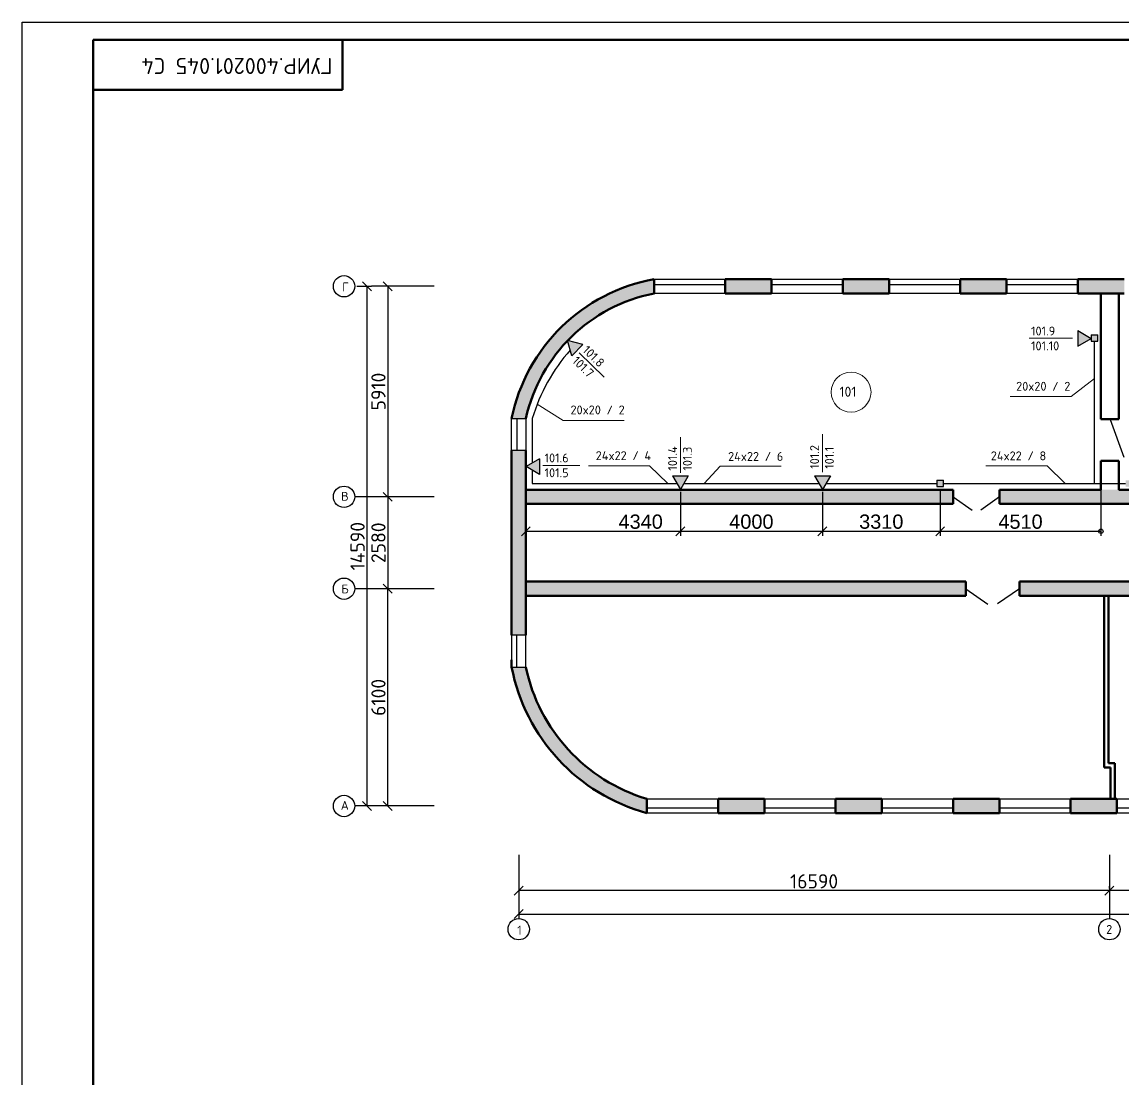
# Model space of a CAD drawing. Header units: millimetres. Extents: x -1090 to -245, y 2149 to 3399.
# Drawn here: x -1090.3 to -780.8, y 3102.4 to 3399.4 of the extents above; entities that cross this region are included whole.
import ezdxf

# ---------------------------------------------------------------- set-up
doc = ezdxf.new("R2010")
doc.units = ezdxf.units.MM
for name, color, linetype, lineweight in [('LAN SKS', 200, 'Continuous', 25), ('lines', 246, 'Continuous', 9), ('Names', 40, 'Continuous', 13), ('NUM Room', 13, 'Continuous', 13), ('Окна', 2, 'Continuous', 30), ('Стенки', 3, 'Continuous', 50)]:
    doc.layers.add(name, color=color, linetype=linetype, lineweight=lineweight)
for name, color, linetype in [('Ramka', 7, 'Continuous'), ('rozetki', 7, 'Continuous'), ('размеры', 130, 'Continuous')]:
    doc.layers.add(name, color=color, linetype=linetype)
doc.styles.add('lenka', font='isocpeur.ttf')
doc.styles.get("Standard").update_dxf_attribs({"font": 'arial.ttf'})
doc.dimstyles.new('100', dxfattribs={"dimtxt": 4, "dimasz": 2.5, "dimexe": 1.25, "dimexo": 0.625, "dimtad": 1, "dimdec": 0, "dimlfac": 100, "dimtxsty": 'Standard', "dimblk": 'OBLIQUE', "dimcen": 2.5, "dimadec": 0, "dimazin": 0, "dimtfac": 1, "dimtdec": 0, "dimtmove": 0, "dimatfit": 3, "dimldrblk": 'OPEN90', "dimfxl": 1, "dimarcsym": 0})

# ---------------------------------------------------------------- blocks, each defined once
blk = doc.blocks.new('_Oblique')
at = {"color": 0, "linetype": 'ByBlock', "lineweight": -2}
blk.add_line((-0.5, -0.5), (0.5, 0.5), dxfattribs=at)
blk = doc.blocks.new('*D3')
at = {"layer": 'размеры', "color": 0, "lineweight": -2, "transparency": 16777216}
for p, q in [((-974.5835936098656, 3266.102509188728), (-988.8478406063095, 3266.102509188728)), ((-987.5978406063095, 3266.102509188728), (-987.5978406063095, 3240.302509188728)), ((-974.5835936098656, 3240.302509188728), (-988.8478406063095, 3240.302509188728))]:
    blk.add_line(p, q, dxfattribs=at)
at = {"layer": 'размеры', "color": 0, "lineweight": -2, "transparency": 16777216, "xscale": 2.5, "yscale": 2.5, "zscale": 2.5}
for p, rotation in [((-987.5978406063095, 3266.102509188728), 90), ((-987.5978406063095, 3240.302509188728), 270)]:
    blk.add_blockref('_Oblique', p, dxfattribs=dict(at, rotation=rotation))
at = {"layer": 'размеры', "color": 0, "transparency": 16777216, "insert": (-990.22284060631, 3253.202509188728), "char_height": 4, "attachment_point": 5, "rotation": 90, "style": 'lenka'}
blk.add_mtext('2580', dxfattribs=at)
blk = doc.blocks.new('_Open90')
at = {"color": 0, "linetype": 'ByBlock', "lineweight": -2}
for p, q in [((0, 0), (-1, 0)), ((-0.5, 0.5), (0, 0)), ((0, 0), (-0.5, -0.5))]:
    blk.add_line(p, q, dxfattribs=at)
blk = doc.blocks.new('*D4')
at = {"layer": 'размеры', "color": 0, "lineweight": -2, "transparency": 16777216}
for p, q in [((-974.5835936098656, 3325.202509188728), (-988.8478406063095, 3325.202509188728)), ((-987.5978406063095, 3325.202509188728), (-987.5978406063095, 3266.102509188728)), ((-988.2228406063095, 3266.102509188728), (-988.8478406063095, 3266.102509188728))]:
    blk.add_line(p, q, dxfattribs=at)
at = {"layer": 'размеры', "color": 0, "lineweight": -2, "transparency": 16777216, "xscale": 2.5, "yscale": 2.5, "zscale": 2.5}
for p, rotation in [((-987.5978406063095, 3325.202509188728), 90), ((-987.5978406063095, 3266.102509188728), 270)]:
    blk.add_blockref('_Oblique', p, dxfattribs=dict(at, rotation=rotation))
at = {"layer": 'размеры', "color": 0, "transparency": 16777216, "insert": (-990.22284060631, 3295.652509188728), "char_height": 4, "attachment_point": 5, "rotation": 90, "style": 'lenka'}
blk.add_mtext('5910', dxfattribs=at)
blk = doc.blocks.new('*D5')
at = {"layer": 'размеры', "color": 0, "lineweight": -2, "transparency": 16777216}
for p, q in [((-988.2228406063095, 3240.302509188728), (-988.8478406063095, 3240.302509188728)), ((-987.5978406063095, 3179.302509188728), (-987.5978406063095, 3240.302509188728)), ((-974.5835936098656, 3179.302509188728), (-988.8478406063095, 3179.302509188728))]:
    blk.add_line(p, q, dxfattribs=at)
at = {"layer": 'размеры', "color": 0, "lineweight": -2, "transparency": 16777216, "xscale": 2.5, "yscale": 2.5, "zscale": 2.5}
for p, rotation in [((-987.5978406063095, 3240.302509188728), 90), ((-987.5978406063095, 3179.302509188728), 270)]:
    blk.add_blockref('_Oblique', p, dxfattribs=dict(at, rotation=rotation))
at = {"layer": 'размеры', "color": 0, "transparency": 16777216, "insert": (-990.22284060631, 3209.802509188728), "char_height": 4, "attachment_point": 5, "rotation": 90, "style": 'lenka'}
blk.add_mtext('6100', dxfattribs=at)
blk = doc.blocks.new('*D6')
at = {"layer": 'размеры', "color": 0, "lineweight": -2, "transparency": 16777216}
for p, q in [((-950.81431089136, 3165.563706638273), (-950.81431089136, 3154.285936961874)), ((-784.9143108913604, 3165.563706638273), (-784.9143108913604, 3154.285936961874)), ((-784.9143108913604, 3155.535936961874), (-950.81431089136, 3155.535936961874))]:
    blk.add_line(p, q, dxfattribs=at)
at = {"layer": 'размеры', "color": 0, "lineweight": -2, "transparency": 16777216, "xscale": 2.5, "yscale": 2.5, "zscale": 2.5, "rotation": 180}
blk.add_blockref('_Oblique', (-950.81431089136, 3155.535936961874), dxfattribs=at)
at = {"layer": 'размеры', "color": 0, "lineweight": -2, "transparency": 16777216, "xscale": 2.5, "yscale": 2.5, "zscale": 2.5}
blk.add_blockref('_Oblique', (-784.9143108913604, 3155.535936961874), dxfattribs=at)
at = {"layer": 'размеры', "color": 0, "transparency": 16777216, "insert": (-867.8643108913602, 3158.160936961874), "char_height": 4, "attachment_point": 5, "style": 'lenka'}
blk.add_mtext('16590', dxfattribs=at)
blk = doc.blocks.new('*D7')
at = {"layer": 'размеры', "color": 0, "lineweight": -2, "transparency": 16777216}
for p, q in [((-660.2143108913606, 3165.563706638273), (-660.2143108913606, 3154.285936961874)), ((-784.9143108913604, 3156.160936961874), (-784.9143108913604, 3156.785936961874)), ((-660.2143108913606, 3155.535936961874), (-784.9143108913604, 3155.535936961874))]:
    blk.add_line(p, q, dxfattribs=at)
at = {"layer": 'размеры', "color": 0, "lineweight": -2, "transparency": 16777216, "xscale": 2.5, "yscale": 2.5, "zscale": 2.5, "rotation": 180}
blk.add_blockref('_Oblique', (-784.9143108913604, 3155.535936961874), dxfattribs=at)
at = {"layer": 'размеры', "color": 0, "lineweight": -2, "transparency": 16777216, "xscale": 2.5, "yscale": 2.5, "zscale": 2.5}
blk.add_blockref('_Oblique', (-660.2143108913606, 3155.535936961874), dxfattribs=at)
at = {"layer": 'размеры', "color": 0, "transparency": 16777216, "insert": (-722.5643108913605, 3158.186694537631), "char_height": 4, "attachment_point": 5, "style": 'lenka'}
blk.add_mtext('12470', dxfattribs=at)
blk = doc.blocks.new('*D24')
at = {"layer": 'размеры', "color": 0, "lineweight": -2, "transparency": 16777216}
for p, q in [((-948.81431089136, 3267.541376931449), (-948.81431089136, 3255.18468091152)), ((-905.4241614347175, 3267.541376931449), (-905.4241614347175, 3255.18468091152)), ((-948.81431089136, 3256.43468091152), (-905.4241614347175, 3256.43468091152))]:
    blk.add_line(p, q, dxfattribs=at)
at = {"layer": 'размеры', "color": 0, "lineweight": -2, "transparency": 16777216, "xscale": 2.5, "yscale": 2.5, "zscale": 2.5, "rotation": 180}
blk.add_blockref('_Oblique', (-948.81431089136, 3256.43468091152), dxfattribs=at)
at = {"layer": 'размеры', "color": 0, "lineweight": -2, "transparency": 16777216, "xscale": 2.5, "yscale": 2.5, "zscale": 2.5}
blk.add_blockref('_Oblique', (-905.4241614347175, 3256.43468091152), dxfattribs=at)
at = {"layer": 'размеры', "color": 0, "transparency": 16777216, "insert": (-916.5666659747512, 3259.103337118886), "char_height": 4, "attachment_point": 5}
blk.add_mtext('4340', dxfattribs=at)
blk = doc.blocks.new('*D25')
at = {"layer": 'размеры', "color": 0, "lineweight": -2, "transparency": 16777216}
for p, q in [((-905.4241614347175, 3267.541376931449), (-905.4241614347175, 3255.18468091152)), ((-865.5404849914648, 3267.543665634854), (-865.5404849914648, 3255.18468091152)), ((-905.4241614347175, 3256.43468091152), (-865.5404849914648, 3256.43468091152))]:
    blk.add_line(p, q, dxfattribs=at)
at = {"layer": 'размеры', "color": 0, "lineweight": -2, "transparency": 16777216, "xscale": 2.5, "yscale": 2.5, "zscale": 2.5, "rotation": 180}
blk.add_blockref('_Oblique', (-905.4241614347175, 3256.43468091152), dxfattribs=at)
at = {"layer": 'размеры', "color": 0, "lineweight": -2, "transparency": 16777216, "xscale": 2.5, "yscale": 2.5, "zscale": 2.5}
blk.add_blockref('_Oblique', (-865.5404849914648, 3256.43468091152), dxfattribs=at)
at = {"layer": 'размеры', "color": 0, "transparency": 16777216, "insert": (-885.4823232130911, 3259.101972862406), "char_height": 4, "attachment_point": 5}
blk.add_mtext('4000', dxfattribs=at)
blk = doc.blocks.new('*D26')
at = {"layer": 'размеры', "color": 0, "lineweight": -2, "transparency": 16777216}
for p, q in [((-832.4581730354157, 3268.373808111296), (-832.4581730354157, 3255.18468091152)), ((-865.5404849914648, 3267.543665634854), (-865.5404849914648, 3255.18468091152)), ((-865.5404849914648, 3256.43468091152), (-832.4581730354157, 3256.43468091152))]:
    blk.add_line(p, q, dxfattribs=at)
at = {"layer": 'размеры', "color": 0, "lineweight": -2, "transparency": 16777216, "xscale": 2.5, "yscale": 2.5, "zscale": 2.5, "rotation": 180}
blk.add_blockref('_Oblique', (-865.5404849914648, 3256.43468091152), dxfattribs=at)
at = {"layer": 'размеры', "color": 0, "lineweight": -2, "transparency": 16777216, "xscale": 2.5, "yscale": 2.5, "zscale": 2.5}
blk.add_blockref('_Oblique', (-832.4581730354157, 3256.43468091152), dxfattribs=at)
at = {"layer": 'размеры', "color": 0, "transparency": 16777216, "insert": (-848.9993290134403, 3259.103337118886), "char_height": 4, "attachment_point": 5}
blk.add_mtext('3310', dxfattribs=at)
blk = doc.blocks.new('_Small')
at = {"color": 0, "linetype": 'ByBlock', "lineweight": -2}
blk.add_circle((0, 0), 0.25, dxfattribs=at)
blk = doc.blocks.new('*D27')
at = {"layer": 'размеры', "color": 0, "lineweight": -2, "transparency": 16777216}
for p, q in [((-832.4581730354157, 3268.373808111296), (-832.4581730354157, 3255.18468091152)), ((-787.31431089136, 3269.255428966183), (-787.31431089136, 3255.18468091152)), ((-832.4581730354157, 3256.43468091152), (-787.31431089136, 3256.43468091152))]:
    blk.add_line(p, q, dxfattribs=at)
at = {"layer": 'размеры', "color": 0, "lineweight": -2, "transparency": 16777216, "xscale": 2.5, "yscale": 2.5, "zscale": 2.5, "rotation": 180}
blk.add_blockref('_Oblique', (-832.4581730354157, 3256.43468091152), dxfattribs=at)
at = {"layer": 'размеры', "color": 0, "lineweight": -2, "transparency": 16777216, "xscale": 2.5, "yscale": 2.5, "zscale": 2.5}
blk.add_blockref('_Small', (-787.31431089136, 3256.43468091152), dxfattribs=at)
at = {"layer": 'размеры', "color": 0, "transparency": 16777216, "insert": (-809.8862419633879, 3259.101972862406), "char_height": 4, "attachment_point": 5}
blk.add_mtext('4510', dxfattribs=at)
blk = doc.blocks.new('*D40')
at = {"layer": 'размеры', "color": 0, "lineweight": -2, "transparency": 16777216}
for p, q in [((-950.81431089136, 3165.563706638273), (-950.81431089136, 3147.715787613119)), ((-392.81431089136, 3165.563706638273), (-392.81431089136, 3147.715787613119)), ((-950.81431089136, 3148.965787613119), (-392.81431089136, 3148.965787613119))]:
    blk.add_line(p, q, dxfattribs=at)
at = {"layer": 'размеры', "color": 0, "lineweight": -2, "transparency": 16777216, "xscale": 2.5, "yscale": 2.5, "zscale": 2.5, "rotation": 180}
blk.add_blockref('_Oblique', (-950.81431089136, 3148.965787613119), dxfattribs=at)
at = {"layer": 'размеры', "color": 0, "lineweight": -2, "transparency": 16777216, "xscale": 2.5, "yscale": 2.5, "zscale": 2.5}
blk.add_blockref('_Oblique', (-392.81431089136, 3148.965787613119), dxfattribs=at)
at = {"layer": 'размеры', "color": 0, "transparency": 16777216, "insert": (-671.81431089136, 3151.590787613119), "char_height": 4, "attachment_point": 5, "style": 'lenka'}
blk.add_mtext('55800', dxfattribs=at)
blk = doc.blocks.new('*D41')
at = {"layer": 'размеры', "color": 0, "lineweight": -2, "transparency": 16777216}
for p, q in [((-996.2642878304669, 3325.202509188728), (-992.205118968348, 3325.202509188728)), ((-993.455118968348, 3325.202509188728), (-993.455118968348, 3179.302509188728)), ((-994.080118968348, 3179.302509188728), (-994.705118968348, 3179.302509188728))]:
    blk.add_line(p, q, dxfattribs=at)
at = {"layer": 'размеры', "color": 0, "lineweight": -2, "transparency": 16777216, "xscale": 2.5, "yscale": 2.5, "zscale": 2.5}
for p, rotation in [((-993.455118968348, 3325.202509188728), 90), ((-993.455118968348, 3179.302509188728), 270)]:
    blk.add_blockref('_Oblique', p, dxfattribs=dict(at, rotation=rotation))
at = {"layer": 'размеры', "color": 0, "transparency": 16777216, "insert": (-996.0801189683484, 3252.252509188728), "char_height": 4, "attachment_point": 5, "rotation": 90, "style": 'lenka'}
blk.add_mtext('14590', dxfattribs=at)

msp = doc.modelspace()

# ---------------------------------------------------------------- hatches: boundary and pattern name
at = {"ltscale": 60}
h = msp.add_hatch(dxfattribs=at)
h.set_pattern_fill('ANSI35', color=0, scale=0.7, style=0)
h.set_pattern_definition([(45, (-10.23031781739792, 246.9081780321212), (-3.143089642374203, 3.143089642374203), []), (45, (-7.087226817397891, 246.9081780321212), (-3.143089642374203, 3.143089642374203), [5.556249999999999, -1.11125, 0, -1.11125])])
edge = h.paths.add_edge_path()
edge.add_line((-912.732884511528, 3323.168022667141), (-912.732884511528, 3327.168022667141))
edge.add_arc((-903.847759511528, 3278.068022667141), 49.89744929618809, 100.2572301105515, 168.4390031005942)
edge.add_line((-952.7328845115289, 3288.068022667138), (-951.314310891361, 3288.102509188725))
edge.add_line((-951.314310891361, 3288.102509188725), (-948.732884511528, 3288.068022667142))
edge.add_arc((-903.8716345115278, 3278.068022667141), 45.9622861872921, 101.11588012493479, 167.4336712769459, ccw=False)
h.paths.add_polyline_path([(-879.7328845115279, 3327.168022667141), (-892.732884511528, 3327.168022667141), (-892.7328845115279, 3323.168022667141), (-879.732884511528, 3323.168022667142)])
h.paths.add_polyline_path([(-846.7328845115279, 3327.168022667141), (-859.732884511528, 3327.168022667141), (-859.7328845115279, 3323.168022667141), (-846.732884511528, 3323.168022667142)])
h.paths.add_polyline_path([(-813.7328845115279, 3327.168022667141), (-826.7328845115281, 3327.168022667141), (-826.7328845115281, 3323.168022667141), (-813.732884511528, 3323.168022667142)])
h.paths.add_polyline_path([(-780.732884511528, 3327.168022667141), (-793.7328845115279, 3327.168022667142), (-793.732884511528, 3323.168022667141), (-780.7328845115279, 3323.168022667141)])
h.paths.add_polyline_path([(-747.7328845115281, 3327.168022667141), (-760.7328845115281, 3327.168022667141), (-760.7328845115281, 3323.168022667141), (-747.732884511528, 3323.168022667142)])
h.paths.add_polyline_path([(-714.732884511528, 3327.168022667141), (-727.7328845115279, 3327.168022667142), (-727.7328845115281, 3323.168022667141), (-714.7328845115281, 3323.168022667142)])
h.paths.add_polyline_path([(-681.732884511528, 3327.168022667141), (-694.7328845115279, 3327.168022667142), (-694.732884511528, 3323.168022667141), (-681.7328845115279, 3323.168022667141)])
h.paths.add_polyline_path([(-648.732884511528, 3327.168022667141), (-661.7328845115279, 3327.168022667142), (-661.732884511528, 3323.168022667141), (-648.7328845115279, 3323.168022667141)])
h.paths.add_polyline_path([(-615.732884511528, 3327.168022667141), (-628.732884511528, 3327.168022667141), (-628.7328845115279, 3323.168022667141), (-615.732884511528, 3323.168022667142)])
h.paths.add_polyline_path([(-549.732884511528, 3327.168022667141), (-582.732884511528, 3327.168022667141), (-595.732884511528, 3327.168022667141), (-595.732884511528, 3323.168022667141), (-592.732884511528, 3323.168022667141), (-582.732884511528, 3323.168022667141), (-549.732884511528, 3323.168022667141)])
h.paths.add_polyline_path([(-516.732884511528, 3327.168022667141), (-529.732884511528, 3327.168022667141), (-529.732884511528, 3323.168022667141), (-516.732884511528, 3323.168022667141)])
h.paths.add_polyline_path([(-483.732884511528, 3327.168022667141), (-496.732884511528, 3327.168022667141), (-496.732884511528, 3323.168022667141), (-483.732884511528, 3323.168022667141)])
h.paths.add_polyline_path([(-450.732884511528, 3327.168022667141), (-463.732884511528, 3327.168022667141), (-463.732884511528, 3323.168022667141), (-450.732884511528, 3323.168022667141)])
edge = h.paths.add_edge_path()
edge.add_line((-430.732884511528, 3327.168022667141), (-430.732884511528, 3323.168022667141))
edge.add_arc((-439.5941345115286, 3278.068022667141), 45.96228618729211, 12.56632872305289, 78.88411987506481, ccw=False)
edge.add_line((-394.732884511528, 3288.068022667141), (-390.7328845115281, 3288.068022667142))
edge.add_arc((-439.6180095115282, 3278.068022667141), 49.89744929618804, 11.56099689941001, 79.74276988944833)
h.paths.add_polyline_path([(-390.8185648446433, 3268.068022667141), (-390.732884511528, 3268.068022667141), (-390.732884511528, 3279.068022667142), (-394.81431089136, 3279.102509188729), (-394.81431089136, 3268.102509188728), (-442.9328845115278, 3268.068022667142), (-442.9328845115278, 3264.068022667142), (-390.8185648446433, 3264.346724252977), (-390.8185648446433, 3268.253823724365)])
edge = h.paths.add_edge_path()
edge.add_line((-390.732884511528, 3218.268022667142), (-392.232884511528, 3218.268022667141))
edge.add_line((-392.232884511528, 3218.268022667141), (-394.7328845115281, 3218.268022667141))
edge.add_arc((-442.0245511781947, 3228.268022667141), 48.33737411269987, 283.50918028841426, 348.0604689175695, ccw=False)
edge.add_line((-430.732884511528, 3181.268022667141), (-430.7328845115283, 3177.268022667141))
edge.add_arc((-441.9953845115285, 3228.268022667142), 52.22876512277552, 282.4529527938324, 348.9616859432564)
h.paths.add_polyline_path([(-450.732884511528, 3181.268022667141), (-463.732884511528, 3181.268022667141), (-463.732884511528, 3177.268022667141), (-450.732884511528, 3177.268022667141)])
h.paths.add_polyline_path([(-483.7328845115281, 3181.26802266714), (-496.732884511528, 3181.26802266714), (-496.732884511528, 3177.268022667142), (-483.7328845115281, 3177.268022667142)])
h.paths.add_polyline_path([(-516.732884511528, 3181.268022667141), (-529.732884511528, 3181.268022667141), (-529.732884511528, 3177.268022667141), (-516.732884511528, 3177.268022667141)])
h.paths.add_polyline_path([(-551.732884511528, 3181.26802266714), (-564.7328845115279, 3181.268022667141), (-564.732884511528, 3177.268022667141), (-551.7328845115279, 3177.268022667141)])
h.paths.add_polyline_path([(-584.732884511528, 3181.268022667141), (-597.732884511528, 3181.268022667141), (-597.732884511528, 3177.268022667141), (-584.732884511528, 3177.268022667141)])
h.paths.add_polyline_path([(-617.732884511528, 3181.268022667141), (-621.732884511528, 3181.268022667141), (-630.7328845115279, 3181.268022667141), (-630.732884511528, 3177.268022667141), (-617.732884511528, 3177.268022667141)])
h.paths.add_polyline_path([(-650.7328845115279, 3181.268022667141), (-663.732884511528, 3181.268022667141), (-663.7328845115279, 3177.268022667141), (-650.732884511528, 3177.268022667141)])
h.paths.add_polyline_path([(-683.732884511528, 3181.268022667141), (-696.7328845115279, 3181.268022667141), (-696.732884511528, 3177.268022667141), (-683.732884511528, 3177.268022667141)])
h.paths.add_polyline_path([(-716.732884511528, 3181.26802266714), (-729.732884511528, 3181.268022667141), (-729.732884511528, 3177.268022667141), (-716.7328845115279, 3177.268022667141)])
h.paths.add_polyline_path([(-749.7328845115281, 3181.268022667141), (-762.732884511528, 3181.268022667141), (-762.732884511528, 3177.268022667141), (-749.7328845115279, 3177.268022667141)])
h.paths.add_polyline_path([(-782.732884511528, 3181.26802266714), (-795.732884511528, 3181.268022667141), (-795.732884511528, 3177.268022667141), (-782.7328845115279, 3177.268022667141)])
h.paths.add_polyline_path([(-815.7328845115279, 3181.268022667141), (-828.7328845115279, 3181.268022667141), (-828.7328845115281, 3177.268022667141), (-815.732884511528, 3177.268022667142)])
h.paths.add_polyline_path([(-848.732884511528, 3181.268022667141), (-861.7328845115279, 3181.268022667141), (-861.732884511528, 3177.268022667141), (-848.732884511528, 3177.268022667141)])
h.paths.add_polyline_path([(-881.732884511528, 3181.268022667141), (-894.7328845115279, 3181.268022667141), (-894.732884511528, 3177.268022667141), (-881.732884511528, 3177.268022667141)])
edge = h.paths.add_edge_path()
edge.add_line((-948.732884511528, 3218.268022667141), (-952.732884511528, 3218.268022667141))
edge.add_arc((-900.8249897746865, 3228.268022667141), 52.86236407890796, 190.9043796654569, 254.7461321053236)
edge.add_line((-914.732884511528, 3177.268022667141), (-914.732884511528, 3179.268022667141))
edge.add_line((-914.732884511528, 3179.268022667141), (-914.732884511528, 3181.268022667141))
edge.add_arc((-900.7181786291751, 3228.268022667141), 49.04499955111487, 191.7647850316145, 253.39619653507282, ccw=False)
h.paths.add_polyline_path([(-453.0185648446432, 3242.268022667141), (-453.0185648446432, 3238.268022667141), (-394.732884511528, 3238.268022667141), (-394.732884511528, 3227.268022667141), (-390.732884511528, 3227.268022667141), (-390.81431089136, 3242.302509188728), (-390.81431089136, 3227.302509188728), (-394.7957789788043, 3242.453823724365)])
h.paths.add_polyline_path([(-948.81431089136, 3242.268022667141), (-882.6964989364615, 3238.268022667141), (-825.1328845115286, 3238.268022667141), (-825.1328845115287, 3242.268022667141)])
h.paths.add_polyline_path([(-882.6964989364616, 3238.268022667141), (-948.81431089136, 3242.268022667141), (-948.8143108913603, 3279.079976842838), (-952.8143108913603, 3279.125041534619), (-952.732884511528, 3238.268022667141), (-952.7328845115281, 3227.268022667141), (-948.732884511528, 3227.268022667141), (-948.7328845115281, 3238.268022667141)])
h = msp.add_hatch(dxfattribs=at)
h.set_pattern_fill('ANSI35', color=0, scale=0.7, style=0)
h.set_pattern_definition([(45, (-10.25067361908805, 246.9570243337298), (-3.143089642374203, 3.143089642374203), []), (45, (-7.107582619088021, 246.9570243337298), (-3.143089642374203, 3.143089642374203), [5.556249999999999, -1.11125, 0, -1.11125])])
h.paths.add_polyline_path([(-828.7032403132179, 3268.11686896875), (-948.81431089136, 3268.11686896875), (-948.81431089136, 3264.11686896875), (-828.703240313218, 3264.11686896875)])
h.paths.add_polyline_path([(-701.1938255994968, 3268.11686896875), (-718.1532403132187, 3268.11686896875), (-815.703240313218, 3268.11686896875), (-815.703240313218, 3264.11686896875), (-701.1938255994967, 3264.11686896875)])
h.paths.add_polyline_path([(-761.31431089136, 3242.302509188728), (-810.1532403132187, 3242.31686896875), (-810.1532403132187, 3238.30902007149), (-785.3532403132185, 3238.30902007149), (-785.3532403132185, 3238.31686896875), (-784.1532403132187, 3238.31686896875), (-784.1532403132187, 3238.30902007149), (-761.31431089136, 3238.302509188728)])
h.paths.add_polyline_path([(-704.6546885264587, 3242.316868968749), (-748.31431089136, 3242.302509188728), (-748.31431089136, 3238.302509188728), (-698.6560909362231, 3238.302510544526)])
h.paths.add_polyline_path([(-664.8482814682502, 3242.31686896875), (-704.6546885264586, 3242.31686896875), (-698.656090936224, 3238.302510544526), (-661.8527336976812, 3238.302510544526)])
h.paths.add_polyline_path([(-659.5312828678816, 3268.116868968749), (-688.2143108913607, 3268.102509188727), (-688.2143108913606, 3264.102509188728), (-659.5312828678816, 3264.116868968749)])
h.paths.add_polyline_path([(-645.7532403132183, 3268.11686896875), (-652.7532403132182, 3268.11686896875), (-659.5312828678816, 3268.11686896875), (-659.5312828678817, 3264.11686896875), (-645.7532403132182, 3264.11686896875)])
h.paths.add_polyline_path([(-656.2886925523808, 3242.31686896875), (-664.8482814682509, 3242.31686896875), (-661.852733697681, 3238.302510544526), (-656.2886925523808, 3238.302510544526)])
h.paths.add_polyline_path([(-652.0532403132185, 3242.31686896875), (-656.2886925523808, 3242.31686896875), (-656.2886925523808, 3238.302510544526), (-652.0532403132183, 3238.302510544527)])
h.paths.add_polyline_path([(-609.7532403132182, 3268.11686896875), (-635.7532403132182, 3268.11686896875), (-635.7532403132182, 3264.11686896875), (-609.7532403132182, 3264.11686896875)])
h.paths.add_polyline_path([(-578.4139326001451, 3242.31686896875), (-592.7532403132182, 3242.31686896875), (-639.0532403132183, 3242.31686896875), (-639.0532403132183, 3238.31686896875), (-579.7532403132182, 3238.31686896875), (-572.4367905950473, 3238.31686896875)])
h.paths.add_polyline_path([(-564.3655941709931, 3272.11686896875), (-567.3655941709931, 3272.11686896875), (-567.3655941709931, 3269.11686896875), (-585.7532403132182, 3269.11686896875), (-585.7532403132182, 3323.21686896875), (-592.7532403132182, 3323.21686896875), (-592.7532403132182, 3268.11686896875), (-599.7532403132182, 3268.11686896875), (-599.7532403132182, 3264.11686896875), (-564.3655941709931, 3264.11686896875)])
h.paths.add_polyline_path([(-462.953240313218, 3242.31686896875), (-513.7532403132182, 3242.31686896875), (-546.7532403132182, 3242.31686896875), (-578.4139326001455, 3242.31686896875), (-572.4367905950484, 3238.31686896875), (-562.7532403132182, 3238.31686896875), (-546.7532403132182, 3238.31686896875), (-513.7532403132182, 3238.31686896875), (-462.953240313218, 3238.31686896875), (-462.953240313218, 3240.31686896875)])
h.paths.add_polyline_path([(-564.3655941709931, 3290.81686896875), (-567.3655941709931, 3290.81686896875), (-567.3655941709931, 3287.81686896875), (-567.3655941709931, 3283.61686896875), (-564.3655941709931, 3283.61686896875)], flags=17)
h.paths.add_polyline_path([(-564.3655941709932, 3308.81686896875), (-567.3655941709931, 3308.81686896875), (-567.3655941709931, 3305.81686896875), (-567.3655941709931, 3302.31686896875), (-564.3655941709931, 3302.31686896875)], flags=17)
h.paths.add_polyline_path([(-564.3655941709931, 3323.21686896875), (-567.365594170993, 3323.216868968749), (-567.365594170993, 3320.31686896875), (-564.3655941709931, 3320.31686896875)], flags=17)
h.paths.add_polyline_path([(-489.953240313218, 3323.21686896875), (-494.953240313218, 3323.21686896875), (-494.953240313218, 3264.11686896875), (-479.9532403132179, 3264.116868968749), (-479.9532403132188, 3268.116868968749), (-489.9532403132179, 3268.11686896875)])
h.paths.add_polyline_path([(-452.9532403132179, 3268.11686896875), (-469.953240313218, 3268.11686896875), (-469.953240313218, 3264.11686896875), (-452.953240313218, 3264.11686896875)])
at = {"layer": 'rozetki'}
h = msp.add_hatch(color=0, dxfattribs=at)
h.paths.add_polyline_path([(-944.9598842236437, 3272.395857756936), (-944.9598842236446, 3276.811792174901), (-948.7661018217232, 3274.633324962091)])
h.paths.add_polyline_path([(-903.186694229561, 3271.972594529525), (-907.6026286475262, 3271.972594529525), (-905.4241614347175, 3268.166376931449)])
h.paths.add_polyline_path([(-863.3030177863084, 3271.97488323293), (-867.7189522042727, 3271.974883232931), (-865.5404849914657, 3268.168665634854)])
h.paths.add_polyline_path([(-935.9095405517, 3305.692710874018), (-932.8369338747834, 3308.864392603438), (-937.0864724642142, 3309.948105470453)])
h.paths.add_polyline_path([(-755.4143108913604, 3279.3967777205), (-755.4143108913595, 3279.405561518527), (-759.2129574878181, 3281.579695511186), (-759.2129574878181, 3277.163761093221)])
h.paths.add_polyline_path([(-750.409094699291, 3281.58070968974), (-754.2143108913606, 3279.402815626021), (-754.2143108913615, 3279.401653805094), (-750.409094699291, 3277.164775271775)])
h.paths.add_polyline_path([(-759.222849337204, 3306.170632713513), (-755.4166317391255, 3308.408099918669), (-759.2228493372049, 3310.586567131479)])
h.paths.add_polyline_path([(-750.4094324811267, 3310.57918189556), (-754.2143108913606, 3308.401481159372), (-754.2143108913597, 3308.399927447442), (-750.4094324811267, 3306.163247477595)])
h.paths.add_polyline_path([(-703.7813240108526, 3235.642618250858), (-705.9597912236632, 3231.83640065278), (-701.5438568056989, 3231.83640065278)])
h.paths.add_polyline_path([(-666.1668986703062, 3215.027638783414), (-662.3606810722276, 3217.265105988569), (-666.1668986703071, 3219.443573201379)])
h.paths.add_polyline_path([(-614.2376089918789, 3238.230986547528), (-616.4160762046868, 3234.42476894945), (-612.0001417867234, 3234.42476894945)])
h.paths.add_polyline_path([(-577.2564791725763, 3234.498301184486), (-579.4927650474001, 3238.302509188728), (-579.4950965574499, 3238.302509188728), (-581.6724135905415, 3234.498301184486)])
h.paths.add_polyline_path([(-566.674140048518, 3209.202537126827), (-562.8679224504394, 3211.440004331981), (-566.6741400485162, 3213.618471544791)])
h.paths.add_polyline_path([(-593.3272682520519, 3187.77232186884), (-591.1488010392432, 3183.966104270762), (-588.9113338340885, 3187.772321868839)])
h.paths.add_polyline_path([(-557.8324278586988, 3190.689214113218), (-557.8324278586997, 3195.105148531183), (-561.6143108913602, 3192.940609069883), (-561.6143108913611, 3192.912376357959)])
h.paths.add_polyline_path([(-536.6062530016115, 3234.435659388118), (-538.8437202067671, 3238.241876986194), (-541.0221874195768, 3234.435659388118)])
h.paths.add_polyline_path([(-499.7975839881101, 3238.300083616235), (-501.9760512009198, 3234.493866018159), (-497.5601167829536, 3234.493866018159)])
h.paths.add_polyline_path([(-512.2970173391077, 3190.58266398021), (-516.1032349371853, 3188.4041967674), (-512.2970173391068, 3186.166729562246)])
h.paths.add_polyline_path([(-465.5168828092565, 3185.634489983596), (-461.710665211177, 3187.871957188751), (-465.5168828092555, 3190.050424401562)])
h.paths.add_polyline_path([(-465.5262383355011, 3212.763026645105), (-461.7200207374244, 3215.00049385026), (-465.5262383355021, 3217.178961063069)])
h.paths.add_polyline_path([(-454.0136532524639, 3185.64188812848), (-454.0136532524639, 3190.057822546445), (-457.814698073119, 3187.882315943669), (-457.8146980731181, 3187.876314540631)])
h.paths.add_polyline_path([(-455.0969493193734, 3228.346174661789), (-451.2907317212957, 3226.108707456634), (-451.2907317212957, 3230.524641874599)])
h.paths.add_polyline_path([(-401.3154924216815, 3235.684303336242), (-401.3154924216806, 3231.268368918278), (-397.5092748236038, 3233.505836123432)])
h.paths.add_polyline_path([(-793.8237256008752, 3312.770365211755), (-793.8237256008742, 3308.35443079379), (-790.0175080027975, 3310.591897998945)])
h = msp.add_hatch(color=0, dxfattribs=at)
h.paths.add_polyline_path([(-831.558090118876, 3270.742741465946), (-833.3582559519518, 3270.742741465946), (-833.3582559519518, 3268.998808111296), (-831.558090118876, 3268.998808111296)])
h.paths.add_polyline_path([(-778.5901664397888, 3270.740509712479), (-780.3903322728656, 3270.740509712479), (-780.3903322728647, 3268.996576357828), (-778.5901664397888, 3268.996576357828)])
h.paths.add_polyline_path([(-788.2089024045154, 3311.552969972372), (-790.009068237593, 3311.552969972372), (-790.0090682375912, 3309.809036617721), (-788.2089024045154, 3309.809036617721)])
h.paths.add_polyline_path([(-702.8789507635847, 3237.388893804298), (-704.6791165966615, 3237.388893804298), (-704.6791165966615, 3235.644960449647), (-702.8789507635847, 3235.644960449647)])
h.paths.add_polyline_path([(-663.2045489859984, 3237.385221672606), (-665.0047148190761, 3237.385221672606), (-665.0047148190743, 3235.641288317955), (-663.2045489859984, 3235.641288317955)])
h.paths.add_polyline_path([(-632.9646339667206, 3237.413818654948), (-634.7647997997974, 3237.413818654948), (-634.7647997997956, 3235.669885300297), (-632.9646339667197, 3235.669885300297)])
h.paths.add_polyline_path([(-563.716249761872, 3183.950803739355), (-565.5164155949487, 3183.950803739355), (-565.5164155949496, 3182.206870384704), (-563.7162497618729, 3182.206870384704)])
h.paths.add_polyline_path([(-590.2319929985051, 3183.959125670749), (-592.0321588315819, 3183.959125670749), (-592.0321588315819, 3182.215192316099), (-590.2319929985051, 3182.215192316099)])
h.paths.add_polyline_path([(-516.1508425535912, 3237.40098439469), (-517.951008386668, 3237.40098439469), (-517.9510083866708, 3235.657051040039), (-516.1508425535912, 3235.657051040039)])
h.paths.add_polyline_path([(-516.1207594126581, 3189.27060954128), (-517.920925245734, 3189.27060954128), (-517.9209252457385, 3187.526676186629), (-516.1207594126581, 3187.526676186629)])
h.paths.add_polyline_path([(-459.9020596128958, 3188.833029162178), (-461.7022254459725, 3188.833029162178), (-461.7022254459735, 3187.089095807527), (-459.9020596128976, 3187.089095807527)])
h.paths.add_polyline_path([(-459.9114151391441, 3215.961565823687), (-461.7115809722191, 3215.961565823687), (-461.71158097222, 3214.217632469036), (-459.9114151391423, 3214.217632469036)])
h.paths.add_polyline_path([(-455.1144737948462, 3229.212587435668), (-456.914639627923, 3229.212587435668), (-456.9146396279266, 3227.468654081018), (-455.1144737948462, 3227.468654081018)])
h.paths.add_polyline_path([(-395.7006692253226, 3234.466908096859), (-397.5008350584003, 3234.466908096859), (-397.5008350584003, 3232.722974742208), (-395.7006692253226, 3232.722974742208)])
h.paths.add_polyline_path([(-480.1004296191613, 3237.407523091454), (-481.0005125356993, 3236.535556414129), (-480.1004296191613, 3235.663589736802)])
h.paths.add_polyline_path([(-480.1004296191613, 3237.407523091454), (-481.9005954522381, 3237.407523091454), (-481.0005125357002, 3236.535556414128)])
h.paths.add_polyline_path([(-481.0005125356993, 3236.535556414129), (-481.9005954522381, 3237.407523091455), (-481.9005954522409, 3235.6635897368)])
h.paths.add_polyline_path([(-481.0005125356993, 3236.535556414128), (-481.9005954522381, 3235.663589736803), (-480.1004296191604, 3235.663589736803)])

# ---------------------------------------------------------------- linework, layer by layer
at = {"color": 0}
for p, q in [((-784.7353326697566, 3287.838098619609), (-780.859591335392, 3277.237141639258)), ((-828.7643108913599, 3266.102509188728), (-823.445017815462, 3262.366853801422)), ((-815.7643108913599, 3266.102509188728), (-821.0712374989134, 3262.349306558702)), ((-825.2143108913606, 3240.302509188728), (-819.0675613693729, 3236.005129718174)), ((-810.2143108913606, 3240.302509188728), (-816.3921999807208, 3236.050017401602)), ((-784.6143108913602, 3190.10250918873), (-785.2143108913606, 3190.10250918873))]:
    msp.add_line(p, q, dxfattribs=at)
at = {"layer": 'LAN SKS', "color": 0}
for p, q in [((-789.0922790201612, 3269.880428966183), (-789.0922790201612, 3309.809036617721)), ((-947.0363904386759, 3288.102509760234), (-947.0363989693096, 3275.62331065124)), ((-947.0363989693096, 3273.616527233845), (-947.0363989693096, 3269.880428966183)), ((-947.0363989693096, 3269.880428966183), (-906.4051894664844, 3269.880428966183)), ((-904.4165639664106, 3269.880428966183), (-866.5202030967239, 3269.880428966183)), ((-864.5342329267451, 3269.880428966183), (-833.3582559519527, 3269.880428966183)), ((-831.558090118876, 3269.880428966183), (-780.3903322728656, 3269.880428966183))]:
    msp.add_line(p, q, dxfattribs=at)
msp.add_arc((-896.1727252400397, 3272.399873594306), 53.23237819031892, 139.0159964701725, 162.843491082368, dxfattribs=at)
at = {"layer": 'lines', "color": 0}
for p, q in [((-795.2941247971739, 3310.609080018495), (-807.4216758142429, 3310.609080018495)), ((-933.833224404415, 3306.501073827486), (-926.8515845000547, 3299.737522117052)), ((-795.6427180469309, 3294.220954815212), (-789.0922790201612, 3299.326403451706)), ((-812.8138141919717, 3294.220954815212), (-795.6427180469309, 3294.220954815212)), ((-938.3461331333183, 3287.573571663507), (-945.6876850082672, 3292.08766393059)), ((-938.3461331333183, 3287.573571663507), (-921.1750369882775, 3287.573571663507)), ((-865.5257564205695, 3273.045059979616), (-865.5257564205695, 3283.680160609478)), ((-905.4094328638221, 3272.834186642206), (-905.4094328638221, 3282.835655615233)), ((-944.0310587039639, 3274.898935201082), (-933.6188324727154, 3274.898935201082)), ((-931.2578178445783, 3274.801498635718), (-914.0867216995375, 3274.801498635718)), ((-914.0867216995375, 3274.801498635718), (-908.9826533638543, 3269.844001771817)), ((-894.287588082303, 3274.722802560028), (-898.7568340109656, 3269.880428966183)), ((-894.287588082303, 3274.722802560028), (-877.1164919372623, 3274.722802560028)), ((-819.5939591073129, 3274.766528239219), (-802.4228629622721, 3274.766528239219)), ((-802.4228629622721, 3274.766528239219), (-797.3923031315435, 3269.880428966183))]:
    msp.add_line(p, q, dxfattribs=at)
at = {"layer": 'NUM Room', "color": 0}
msp.add_circle((-857.4745062688689, 3295.486250836802), 5.6, dxfattribs=at)
at = {"layer": 'Ramka', "color": 0, "linetype": 'Continuous'}
for p, q in [((-1090.319224675393, 3399.389938863979), (-249.3192246753933, 3399.389938863979)), ((-1090.319224675393, 2805.389938863979), (-1090.319224675393, 3399.389938863979))]:
    msp.add_line(p, q, dxfattribs=at)
at = {"layer": 'Ramka', "color": 0, "lineweight": 50}
for p, q in [((-1070.319224675393, 3394.389938863979), (-1000.319224675397, 3394.389958805691)), ((-1070.319224675393, 3394.389938863979), (-254.3192246753933, 3394.389938863979)), ((-1070.319224675393, 2810.389938863979), (-1070.319224675393, 3394.389938863979)), ((-1070.319224675393, 3394.389938863979), (-1070.319224675393, 3380.38993865398)), ((-1000.319222681223, 3380.38993865398), (-1000.319222681223, 3394.389951788226)), ((-1000.319222681223, 3380.38993865398), (-1070.319224675393, 3380.38993865398))]:
    msp.add_line(p, q, dxfattribs=at)
at = {"layer": 'Ramka', "color": 0}
msp.add_line((-1000.319224675395, 3394.389948834835), (-1070.319224675395, 3394.389948834835), dxfattribs=at)
at = {"layer": 'rozetki', "color": 0}
for p, q in [((-793.8237256008742, 3312.770365211755), (-793.8237256008742, 3308.35443079379)), ((-793.8237256008742, 3312.770365211755), (-790.0175080027966, 3310.591897998945)), ((-790.0090682375921, 3311.552969972372), (-790.0090682375921, 3309.809063508648)), ((-790.0090682375921, 3311.552969972372), (-788.2089024045154, 3311.552969972372)), ((-788.2089024045154, 3309.809036617721), (-788.2089024045154, 3311.552969972372)), ((-935.9095405517, 3305.692710874018), (-937.0864724642142, 3309.948105470453)), ((-932.8369338747825, 3308.864392603438), (-937.0864724642142, 3309.948105470453)), ((-932.8369338747825, 3308.864392603438), (-935.9095405517, 3305.692710874018)), ((-793.8237256008742, 3308.35443079379), (-790.0175080027966, 3310.591897998945)), ((-790.0090682375949, 3309.809036617721), (-788.2089024045154, 3309.809036617721)), ((-944.9598842236446, 3276.811792174902), (-948.7661018217223, 3274.633324962091)), ((-944.9598842236446, 3272.395857756936), (-948.7661018217223, 3274.633324962091)), ((-944.9598842236446, 3276.811792174902), (-944.9598842236446, 3272.395857756936)), ((-907.6026286475262, 3271.972594529525), (-903.1866942295619, 3271.972594529525)), ((-907.6026286475262, 3271.972594529525), (-905.4241614347175, 3268.166376931449)), ((-903.1866942295619, 3271.972594529525), (-905.4241614347175, 3268.166376931449)), ((-867.7189522042736, 3271.97488323293), (-863.3030177863093, 3271.97488323293)), ((-867.7189522042736, 3271.97488323293), (-865.5404849914648, 3268.168665634854)), ((-863.3030177863093, 3271.97488323293), (-865.5404849914648, 3268.168665634854)), ((-833.3582559519527, 3270.742741465946), (-833.3582559519527, 3268.998835002223)), ((-833.3582559519527, 3270.742741465946), (-831.558090118876, 3270.742741465946)), ((-833.3582559519555, 3268.998808111296), (-831.558090118876, 3268.998808111296)), ((-831.558090118876, 3268.998808111296), (-831.558090118876, 3270.742741465946))]:
    msp.add_line(p, q, dxfattribs=at)
at = {"layer": 'Окна', "color": 0}
for p, q in [((-912.81431089136, 3327.202509188728), (-892.81431089136, 3327.202509188728)), ((-879.81431089136, 3327.202509188728), (-859.81431089136, 3327.202509188728)), ((-846.81431089136, 3327.202509188728), (-826.81431089136, 3327.202509188728)), ((-813.81431089136, 3327.202509188728), (-793.81431089136, 3327.202509188728)), ((-912.81431089136, 3325.702509188728), (-892.81431089136, 3325.702509188728)), ((-879.81431089136, 3325.702509188728), (-859.81431089136, 3325.702509188728)), ((-846.81431089136, 3325.702509188728), (-826.81431089136, 3325.702509188728)), ((-813.81431089136, 3325.702509188728), (-793.81431089136, 3325.702509188728)), ((-892.81431089136, 3323.202509188728), (-912.81431089136, 3323.202509188728)), ((-859.81431089136, 3323.202509188728), (-879.81431089136, 3323.202509188728)), ((-826.81431089136, 3323.202509188728), (-846.81431089136, 3323.202509188728)), ((-793.81431089136, 3323.202509188728), (-813.81431089136, 3323.202509188728)), ((-952.81431089136, 3288.102509188729), (-948.81431089136, 3288.102509188729)), ((-952.81431089136, 3279.102509188729), (-952.814310891361, 3288.102509188725)), ((-952.814310891361, 3288.102509188725), (-951.314310891361, 3288.102509188725)), ((-951.314310891361, 3288.102509188725), (-951.314310891361, 3279.102509188729)), ((-948.81431089136, 3288.102509188729), (-948.81431089136, 3279.102509188729)), ((-948.81431089136, 3279.102509188729), (-952.81431089136, 3279.102509188729)), ((-948.81431089136, 3227.302509188728), (-952.81431089136, 3227.302509188728)), ((-952.81431089136, 3227.302509188728), (-952.81431089136, 3218.302509188728)), ((-951.31431089136, 3218.302509188728), (-951.31431089136, 3227.302509188728)), ((-948.81431089136, 3218.302509188728), (-948.81431089136, 3227.302509188728)), ((-952.81431089136, 3218.302509188728), (-948.81431089136, 3218.302509188728)), ((-952.81431089136, 3218.302509188728), (-951.31431089136, 3218.302509188728)), ((-914.81431089136, 3181.302509188728), (-894.81431089136, 3181.302509188728)), ((-914.81431089136, 3178.802509188728), (-894.81431089136, 3178.802509188728)), ((-881.81431089136, 3181.302509188728), (-861.81431089136, 3181.302509188728)), ((-881.81431089136, 3178.802509188728), (-861.81431089136, 3178.802509188728)), ((-848.81431089136, 3181.302509188728), (-828.81431089136, 3181.302509188728)), ((-848.81431089136, 3178.802509188728), (-828.81431089136, 3178.802509188728)), ((-815.81431089136, 3181.302509188728), (-795.81431089136, 3181.302509188728)), ((-815.81431089136, 3178.802509188728), (-795.81431089136, 3178.802509188728)), ((-782.81431089136, 3181.302509188728), (-762.81431089136, 3181.302509188728)), ((-782.81431089136, 3178.802509188728), (-762.81431089136, 3178.802509188728)), ((-894.81431089136, 3177.302509188728), (-914.81431089136, 3177.302509188728)), ((-861.81431089136, 3177.302509188728), (-881.81431089136, 3177.302509188728)), ((-828.81431089136, 3177.302509188728), (-848.81431089136, 3177.302509188728)), ((-795.81431089136, 3177.302509188728), (-815.81431089136, 3177.302509188728)), ((-762.81431089136, 3177.302509188728), (-782.81431089136, 3177.302509188728))]:
    msp.add_line(p, q, dxfattribs=at)
at = {"layer": 'размеры', "color": 0}
for p, q in [((-987.5978406063095, 3325.202509188728), (-992.205118968348, 3325.202509188728)), ((-987.5978406063095, 3266.102509188728), (-996.8892878304669, 3266.102509188728)), ((-987.5978406063095, 3240.302509188728), (-996.8892878304669, 3240.302509188728)), ((-987.5978406063095, 3179.302509188728), (-996.8892878304669, 3179.302509188728)), ((-950.8153311592268, 3155.535936961874), (-950.8153311592268, 3150.928658599835)), ((-784.9143108913604, 3155.535936961874), (-784.9143108913604, 3147.71578778661))]:
    msp.add_line(p, q, dxfattribs=at)
for centre in [(-999.8892878304669, 3325.202509188728), (-999.8892878304669, 3266.102509188728), (-999.8892878304669, 3240.302509188728), (-999.8892878304669, 3179.302509188728), (-950.8153311592268, 3144.71578778661), (-784.9143108913604, 3144.71578778661)]:
    msp.add_circle(centre, 3, dxfattribs=at)
at = {"layer": 'Стенки', "color": 0}
for p, q in [((-912.81431089136, 3325.202509188728), (-912.81431089136, 3327.202509188728)), ((-912.81431089136, 3327.202509188728), (-912.81431089136, 3323.202509188728)), ((-892.81431089136, 3327.202509188728), (-892.81431089136, 3323.202509188728)), ((-892.81431089136, 3327.202509188728), (-879.81431089136, 3327.202509188728)), ((-879.81431089136, 3323.202509188728), (-879.81431089136, 3327.202509188728)), ((-859.81431089136, 3327.202509188728), (-859.81431089136, 3323.202509188728)), ((-846.81431089136, 3327.202509188728), (-859.81431089136, 3327.202509188728)), ((-846.81431089136, 3323.202509188728), (-846.81431089136, 3327.202509188728)), ((-826.81431089136, 3327.202509188728), (-826.81431089136, 3323.202509188728)), ((-813.81431089136, 3327.202509188728), (-826.81431089136, 3327.202509188728)), ((-813.81431089136, 3323.202509188728), (-813.81431089136, 3327.202509188728)), ((-793.81431089136, 3327.202509188728), (-793.81431089136, 3323.202509188728)), ((-780.81431089136, 3327.202509188728), (-793.81431089136, 3327.202509188728)), ((-892.81431089136, 3323.202509188728), (-879.81431089136, 3323.202509188728)), ((-891.4143108913604, 3323.202509188728), (-890.2143108913606, 3323.202509188728)), ((-859.81431089136, 3323.202509188728), (-846.81431089136, 3323.202509188728)), ((-850.2143108913597, 3323.202509188728), (-851.4143108913595, 3323.202509188728)), ((-826.81431089136, 3323.202509188728), (-813.81431089136, 3323.202509188728)), ((-793.81431089136, 3323.202509188728), (-780.81431089136, 3323.202509188728)), ((-788.81431089136, 3323.202509188728), (-781.81431089136, 3323.202509188728)), ((-787.31431089136, 3287.885971173398), (-787.31431089136, 3323.202509188728)), ((-782.31431089136, 3323.202509188728), (-782.31431089136, 3287.885971173398)), ((-787.31431089136, 3305.202509188728), (-787.31431089136, 3306.402509188728)), ((-787.31431089136, 3287.885971173398), (-782.31431089136, 3287.885971173398)), ((-952.81431089136, 3279.102509188729), (-952.81431089136, 3268.102509188728)), ((-948.81431089136, 3279.102509188729), (-948.81431089136, 3268.102509188728)), ((-787.31431089136, 3268.102509188728), (-787.31431089136, 3276.235971173398)), ((-787.31431089136, 3276.235971173398), (-782.31431089136, 3276.235971173398)), ((-782.31431089136, 3276.235971173398), (-782.31431089136, 3268.102509188728)), ((-952.81431089136, 3268.102509188728), (-952.81431089136, 3227.302509188728)), ((-920.448634194473, 3268.102509188728), (-948.81431089136, 3268.102509188728)), ((-948.81431089136, 3268.102509188728), (-948.81431089136, 3227.302509188728)), ((-828.7643108913599, 3268.102509188728), (-920.448634194473, 3268.102509188728)), ((-850.81431089136, 3268.102509188728), (-850.2143108913597, 3268.102509188728)), ((-828.7643108913599, 3268.102509188728), (-828.7643108913599, 3264.102509188728)), ((-787.31431089136, 3268.102509188728), (-815.7643108913599, 3268.102509188728)), ((-815.7643108913599, 3264.102509188728), (-815.7643108913599, 3268.102509188728)), ((-782.31431089136, 3268.102509188728), (-764.31431089136, 3268.102509188728)), ((-948.81431089136, 3264.102509188728), (-920.448634194473, 3264.102509188728)), ((-927.448634194473, 3264.102509188728), (-920.448634194473, 3264.102509188728)), ((-920.448634194473, 3264.102509188728), (-828.7643108913599, 3264.102509188728)), ((-815.7643108913599, 3264.102509188728), (-764.31431089136, 3264.102509188728)), ((-948.8181971477261, 3242.302509188728), (-825.2143108913606, 3242.302509188728)), ((-928.6486341944728, 3242.302509188728), (-927.448634194473, 3242.302509188728)), ((-825.2143108913606, 3238.302509188728), (-825.2143108913606, 3242.302509188728)), ((-810.2143108913606, 3242.302509188728), (-761.31431089136, 3242.302509188728)), ((-810.2143108913606, 3242.302509188728), (-810.2143108913606, 3238.302509188728)), ((-825.2143108913606, 3238.302509188728), (-948.81431089136, 3238.302509188728)), ((-850.2143108913606, 3238.302509188728), (-825.2143108913606, 3238.302509188728)), ((-761.31431089136, 3238.302509188728), (-810.2143108913606, 3238.302509188728)), ((-786.4143108913604, 3238.302509188728), (-786.4143108913604, 3211.116868403326)), ((-784.81431089136, 3238.302509188728), (-785.4143108913604, 3238.302509188728)), ((-785.4143108913604, 3238.302509188728), (-784.2143108913606, 3238.302509188728)), ((-785.2143108913606, 3238.302509188728), (-785.2143108913606, 3209.916868403327)), ((-952.81431089136, 3218.302509188728), (-952.81431089136, 3220.302509188728)), ((-786.4143108913604, 3211.116868403326), (-786.4143108913604, 3191.30250918873)), ((-785.2143108913606, 3191.30250918873), (-785.2143108913606, 3209.916868403327)), ((-786.4143108913613, 3190.10250918873), (-786.4143108913604, 3191.30250918873)), ((-785.2143108913606, 3191.30250918873), (-783.4143108913604, 3191.30250918873)), ((-783.4143108913604, 3191.30250918873), (-783.4143108913604, 3181.302509188728)), ((-784.6143108913602, 3190.10250918873), (-786.4143108913613, 3190.10250918873)), ((-784.6143108913602, 3181.302509188728), (-784.6143108913602, 3190.10250918873)), ((-914.81431089136, 3179.302509188728), (-914.81431089136, 3181.302509188728)), ((-914.81431089136, 3179.302509188728), (-914.81431089136, 3177.302509188728)), ((-894.81431089136, 3181.302509188728), (-894.81431089136, 3177.302509188728)), ((-881.81431089136, 3181.302509188728), (-894.81431089136, 3181.302509188728)), ((-881.81431089136, 3177.302509188728), (-881.81431089136, 3181.302509188728)), ((-861.81431089136, 3181.302509188728), (-861.81431089136, 3177.302509188728)), ((-848.81431089136, 3181.302509188728), (-861.81431089136, 3181.302509188728)), ((-852.81431089136, 3181.302509188728), (-851.6143108913602, 3181.302509188728)), ((-850.81431089136, 3181.302509188728), (-849.6143108913602, 3181.302509188728)), ((-848.81431089136, 3177.302509188728), (-848.81431089136, 3181.302509188728)), ((-828.81431089136, 3181.302509188728), (-828.81431089136, 3177.302509188728)), ((-815.81431089136, 3181.302509188728), (-828.81431089136, 3181.302509188728)), ((-815.81431089136, 3177.302509188728), (-815.81431089136, 3181.302509188728)), ((-795.81431089136, 3181.302509188728), (-795.81431089136, 3177.302509188728)), ((-782.81431089136, 3181.302509188728), (-795.81431089136, 3181.302509188728)), ((-783.4143108913604, 3181.302509188728), (-784.6143108913602, 3181.302509188728)), ((-782.81431089136, 3177.302509188728), (-782.81431089136, 3181.302509188728)), ((-894.81431089136, 3177.302509188728), (-881.81431089136, 3177.302509188728)), ((-861.81431089136, 3177.302509188728), (-848.81431089136, 3177.302509188728)), ((-828.81431089136, 3177.302509188728), (-815.81431089136, 3177.302509188728)), ((-795.81431089136, 3177.302509188728), (-782.81431089136, 3177.302509188728))]:
    msp.add_line(p, q, dxfattribs=at)
for centre, radius, start, end in [((-903.9291858913602, 3278.102509188728), 49.89744929618787, 100.257230110563, 168.4390031005939), ((-903.9530608913601, 3278.102509188728), 45.9622861872918, 101.1158801249374, 167.4336712769972), ((-900.9064161545175, 3228.302509188728), 52.8623640789087, 190.9043796654485, 254.7461321053248), ((-900.7996050090069, 3228.302509188728), 49.04499955111492, 191.7647850316177, 253.3961965350694)]:
    msp.add_arc(centre, radius, start, end, dxfattribs=at)

# ---------------------------------------------------------------- texts
at = {"layer": 'Names', "color": 0, "char_height": 2.5, "attachment_point": 1, "style": 'lenka'}
for s, insert, width in [('101.9\\P101.10', (-806.9315069560507, 3313.891051074138), 2.647152946283313), ('20x20 / 2', (-811.1268411001347, 3298.389938267806), 17.80798406504618), ('20x20 / 2', (-936.2859689356646, 3291.7425551161), 21.05950227887479), ('101.6\\P101.5', (-943.5621506138596, 3278.268294456167), 2.647152946283313), ('24x22 / 4', (-929.1976536469283, 3278.901634941184), 16.12891959802437), ('24x22 / 6', (-892.0206967715476, 3278.685235856409), 15.94908381670757), ('24x22 / 8', (-818.2392860439741, 3278.850019221771), 16.70132080318217)]:
    msp.add_mtext(s, dxfattribs=dict(at, insert=insert, width=width))
at = {"layer": 'Names', "color": 0, "char_height": 2.5, "width": 2.647152946283313, "attachment_point": 1, "style": 'lenka'}
for s, insert, rotation in [('101.8\\P101.7', (-931.3753115411309, 3308.811100699997), 315.9090076744631), ('101.4\\P101.3', (-908.8664460348591, 3273.458117792435), 90), ('101.2\\P101.1', (-868.9827695916065, 3273.97749990363), 90)]:
    msp.add_mtext(s, dxfattribs=dict(at, insert=insert, rotation=rotation))
at = {"layer": 'NUM Room', "color": 0, "insert": (-860.7259985201508, 3297.011991041787), "char_height": 2.8, "width": 6.748273253484512, "attachment_point": 1, "style": 'lenka'}
msp.add_mtext('101', dxfattribs=at)
at = {"layer": 'Ramka', "color": 0, "insert": (-1003.1511332545, 3384.795951606197), "char_height": 4.5, "width": 77.21839827624535, "attachment_point": 1, "rotation": 180, "style": 'lenka'}
msp.add_mtext('ГУИР.400201.045 C4', dxfattribs=at)
at = {"layer": 'размеры', "color": 0, "char_height": 2.5, "attachment_point": 1, "style": 'lenka'}
for s, insert in [('Г', (-1000.416391601746, 3326.282725304392)), ('B', (-1000.696627629983, 3267.490283599837)), ('Б', (-1000.624709088112, 3241.475032655654)), ('А', (-1000.796166462238, 3180.741445471113)), ('1', (-951.2336355809912, 3145.690929139324)), ('2', (-785.8346101782781, 3145.898519211156))]:
    msp.add_mtext(s, dxfattribs=dict(at, insert=insert))

# ---------------------------------------------------------------- dimensions: what is measured, and where the dimension line sits
at = {"layer": 'размеры', "color": 0}
for base, p1, p2, override, picture, middle in [((-993.455118968348, 3179.302509188728), (-996.8892878304669, 3325.202509188728), (-993.455118968348, 3179.302509188728), {"dimtxsty": 'lenka'}, '*D41', (-996.0801189683484, 3252.252509188728)), ((-987.5978406063095, 3266.102509188728), (-973.9585936098656, 3325.202509188728), (-987.5978406063095, 3266.102509188728), {"dimtxsty": 'lenka'}, '*D4', (-990.22284060631, 3295.652509188728)), ((-987.5978406063095, 3240.302509188728), (-973.9585936098656, 3266.102509188728), (-973.9585936098656, 3240.302509188728), {"dimlfac": 100, "dimtxsty": 'lenka', "dimtmove": 0, "dimtolj": 0}, '*D3', (-990.22284060631, 3253.202509188728)), ((-987.5978406063095, 3240.302509188728), (-973.9585936098656, 3179.302509188728), (-987.5978406063095, 3240.302509188728), {"dimtxsty": 'lenka'}, '*D5', (-990.22284060631, 3209.802509188728))]:
    dim = msp.add_linear_dim(base=base, p1=p1, p2=p2, angle=90, dimstyle='100', override=override, dxfattribs=at)
    dim.commit()
    dim.dimension.update_dxf_attribs({"geometry": picture, "text_midpoint": middle})
dim = msp.add_linear_dim(base=(-905.4241614347175, 3256.43468091152), p1=(-948.81431089136, 3268.166376931449), p2=(-905.4241614347175, 3268.166376931449), text='4340', dimstyle='100', dxfattribs=at)
dim.commit()
dim.dimension.update_dxf_attribs({"geometry": '*D24', "text_midpoint": (-916.5666659747512, 3256.43468091152), "dimtype": 160})
for base, p1, p2, text, picture, middle in [((-865.5404849914648, 3256.43468091152), (-905.4241614347175, 3268.166376931449), (-865.5404849914648, 3268.168665634854), '4000', '*D25', (-885.4823232130911, 3259.101972862406)), ((-832.4581730354157, 3256.43468091152), (-865.5404849914648, 3268.168665634854), (-832.4581730354157, 3268.998808111296), '3310', '*D26', (-848.9993290134403, 3259.103337118886))]:
    dim = msp.add_linear_dim(base=base, p1=p1, p2=p2, text=text, dimstyle='100', dxfattribs=at)
    dim.commit()
    dim.dimension.update_dxf_attribs({"geometry": picture, "text_midpoint": middle})
dim = msp.add_linear_dim(base=(-787.31431089136, 3256.43468091152), p1=(-832.4581730354157, 3268.998808111296), p2=(-787.31431089136, 3269.880428966183), text='4510', dimstyle='100', override={"dimblk1": 'Oblique', "dimblk2": 'Small', "dimsah": 1}, dxfattribs=at)
dim.commit()
dim.dimension.update_dxf_attribs({"geometry": '*D27', "text_midpoint": (-809.8862419633879, 3259.101972862406)})
for base, p1, p2, override, picture, middle in [((-950.81431089136, 3155.535936961874), (-784.9143108913604, 3166.188706638273), (-950.81431089136, 3166.188706638273), {"dimtxsty": 'lenka'}, '*D6', (-867.8643108913602, 3158.160936961874)), ((-392.81431089136, 3148.965787613119), (-950.81431089136, 3166.188706638273), (-392.81431089136, 3166.188706638273), {"dimlfac": 100, "dimtxsty": 'lenka', "dimtmove": 0, "dimtolj": 0}, '*D40', (-671.81431089136, 3151.590787613119)), ((-784.9143108913604, 3155.535936961874), (-660.2143108913606, 3166.188706638273), (-784.9143108913604, 3155.535936961874), {"dimtxsty": 'lenka'}, '*D7', (-722.5643108913605, 3158.186694537631))]:
    dim = msp.add_linear_dim(base=base, p1=p1, p2=p2, dimstyle='100', override=override, dxfattribs=at)
    dim.commit()
    dim.dimension.update_dxf_attribs({"geometry": picture, "text_midpoint": middle})

doc.saveas('drawing.dxf')
